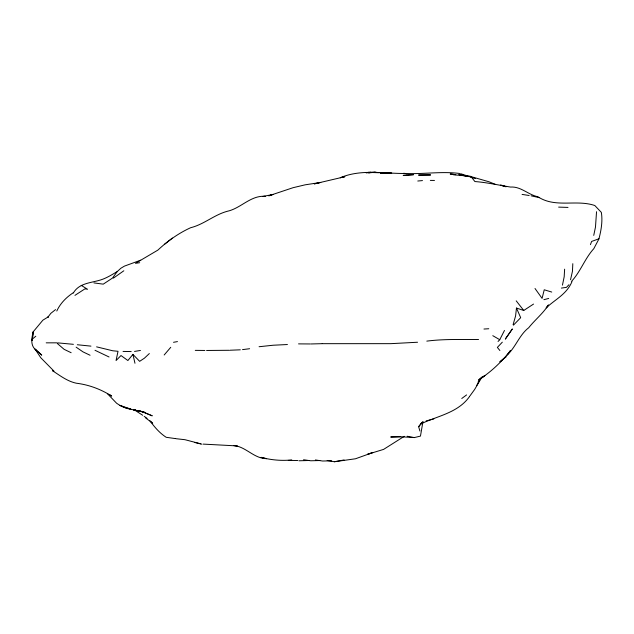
<?xml version="1.0" encoding="UTF-8"?>
<svg xmlns="http://www.w3.org/2000/svg" width="634" height="634" viewBox="0 0 634 634"><rect width="100%" height="100%" fill="white"/><g stroke="black" fill="none" stroke-linecap="round" stroke-linejoin="round"><path stroke-width="0.95" d="M572.811 263.689L572.462 271.249L570.537 279.713M564.625 269.173L564.181 276.789L562.461 285.134M596.539 211.708L595.485 227.035L593.741 235.396M55.57 309.598L50.855 313.323L47.613 317.539L48.327 316.818L42.874 320.178L33.23 331.772C31.557 338.215 30.115 345.847 36.344 350.372M32.152 340.498L33.23 331.772L32.247 340.387M533.543 304.066L523.747 310.47L516.472 308.069L515.585 315.938L513.096 324.719M422.894 421.951L420.461 436.113L414.311 437.579L402.542 436.881L390.702 437.008L400.783 436.541M495.4 184.407L489.076 181.799L471.054 176.624L474.89 181.546C486.904 182.441 498.673 185.168 510.544 187.062C520.934 186.285 528.209 194.781 537.933 196.762C555.4 208.317 576.187 199.195 594.811 205.519L601.333 212.382C602.799 221.044 601.151 230.483 598.892 239.01L593.82 248.655C584.865 258.45 580.641 271.518 571.646 281.234M590.428 244.645L591.641 241.427L598.971 238.788M476.681 385.567L480.564 378.03M498.055 341.472L499.75 339.705L504.474 330.449M482.102 376.81L474.62 389.49L469.881 395.996M56.783 311.032C60.222 303.496 66.166 297.457 73.005 292.908M571.987 281.615C566.606 294.327 555.495 299.137 546.167 307.894L548.465 304.938C542.973 313.561 534.953 319.845 528.701 327.746C519.373 334.871 515.799 347.083 507.113 355.135L510.6 350.412C501.708 361.808 490.914 372.079 478.63 379.917L484.851 375.566L480.786 378.514L478.123 381.961M140.669 260.202L124.446 266.106L120.88 268.237L117.282 271.534L112.519 278.049L103.247 284.151L93.943 282.907M419.898 431.025L418.654 426.706L421.602 422.775M149.347 353.55L144.441 358.162L139.654 361.34L132.926 354.39L127.894 360.532L121.007 355.539L116.062 360.548L118.019 351.299L112.709 350.768L96.598 346.853M170.744 347.313L164.182 354.985M73.282 293.09C79.068 282.962 90.955 282.986 100.79 279.903C106.726 278.009 111.964 274.688 117.282 271.534M418.654 426.706L423.021 421.61M422.22 422.418L420.921 423.892C437.603 415.825 457.986 412.932 469.588 396.472M568.952 284.721L566.463 287.361L561.375 288.09M502.318 342.178L497.365 347.4L499.885 350.523M513.477 325.131L520.688 317.682L516.472 308.069M265.139 196.318C250.644 195.24 240.912 208.285 227.487 211.241C214.308 214.704 203.926 224.444 190.652 227.717C178.534 233.225 167.598 241.063 157.85 250.121L135.486 263.324L139.67 262.714M32.049 339.309L35.789 336.242M164.333 244.431L172.369 238.067M461.766 398.493L466.592 394.919M113.407 278.12L123.836 270.781M74.955 295.365L84.916 288.866L87.555 289.278L81.215 285.348M404.278 436.327L383.594 449.395L367.546 454.309L372.705 452.502M372.324 452.731L355.476 458.778L334.356 461.742L327.16 460.482M368.996 172.836L375.383 172.266L387.12 173.407L380.384 172.86L391.661 173.185L380.384 172.86M433.83 418.916L426.143 420.921M543.909 299.684L548.695 298.44M334.356 461.742L344.08 459.951M320.78 182.433L314.274 183.884L344.912 176.696L340.276 177.718C361.15 168.89 383.697 173.692 405.522 173.47L403.478 173.375C422.252 174.54 441.121 171.069 459.832 173.494M368.481 172.836L370.858 172.321L366.048 172.686M173.518 342.297L177.465 341.599M320.432 182.481L305.144 184.827L293.082 187.696L268.761 195.819L273.159 194.44L262.841 196.477L265.321 196.334M134.519 351.434L140.463 350.451M426.809 341.124C443.951 338.897 461.314 339.618 478.559 339.491M291.719 459.912C281.52 461.021 270.877 459.991 260.978 457.352L266.573 458.667C253.846 458.564 245.976 446.653 233.7 445.52L237.243 445.924L203.197 444.109M259.084 346.727L273.206 345.229L287.432 344.531M242.521 349.619L249.622 348.724M366.159 172.789L375.383 172.266L368.077 172.393L378.561 172.725M298.955 460.783L309.313 460.49M417.774 181.015L422.482 180.587M483.972 329.038L488.766 328.745M417.544 342.241L390.837 343.66L322.254 343.676M229.952 350.237L240.318 349.817M229.207 350.285L206.573 350.467M310.676 343.969L321.866 343.683M46.203 342.843L56.759 342.828M298.543 343.882L309.899 343.953M430.335 180.405L434.48 180.436M319.798 460.538L310.779 460.775L303.567 459.737M195.272 350.364L204.877 350.459M288.28 460.395L297.782 460.522M123.051 351.426L131.198 351.569M558.633 207.12L568.009 207.421M175.927 438.696L184.97 439.703L200.724 443.816M331.677 460.839L322.587 461.013L315.375 459.951M453.492 174.81L470.412 176.236M57.654 342.867L73.393 344.317M90.947 346.132L77.324 344.745M462.329 175.42L468.74 176.609M454.198 174.461L450.188 174.001L455.806 174.659M459.555 175.103L461.433 175.325M461.132 175.127L465.919 175.792L458.723 174.524M175.428 438.593L166.211 437.301C159.506 432.99 154.316 426.848 149.727 420.437M522.091 194.4L529.176 195.51M407.123 436.247L414.311 437.579M531.102 195.811L539.328 197.665M194.741 442.484L201.905 444.204M501.74 185.54L506.035 186.753M460.72 173.724L471.347 177.219M472.512 177.694L475.334 178.511M551.746 292.06L544.241 289.786L542.086 298.384L535.017 288.494M500.646 184.93L505.98 186.665M469.041 176.347L473.059 177.766M134.432 409.715L136.199 410.46L133.473 409.881L145.083 412.465L137.943 410.515L142.27 411.664L152.112 415.785L142.27 411.664L126.301 408.32L119.842 405.34L116.64 403.272L107.36 393.627M109.056 356.982L95.005 350.285M90.076 355.254L83.046 351.902L76.135 347.17M71.151 352.718L64.129 349.342L57.314 343.477M492.784 335.679L499.75 339.705M134.25 409.81L142.674 415.262M144.164 416.316L147.072 418.392M110.157 394.95L111.679 396.084C100.877 389.244 89.037 384.783 76.239 383.198C67.236 381.248 60.095 375.637 52.582 370.755L53.985 371.144L40.806 357.774L35.124 349.152L41.678 355.04L35.124 349.152M145.654 417.957L152.532 423.092M150.646 421.412L152.683 423.48M516.219 300.849L523.747 310.47M132.926 354.39L134.971 363.274M512.24 329.078L505.385 338.992L512.24 329.078M506.035 356.752L499.98 361.768L506.035 356.752M406.838 175.111L403.176 175.396L413.598 174.691L406.838 175.111M430.51 174.952L418.67 175.063L430.51 174.952M130.762 409.112L123.622 407.131L119.842 405.34L130.762 409.112"/></g></svg>
